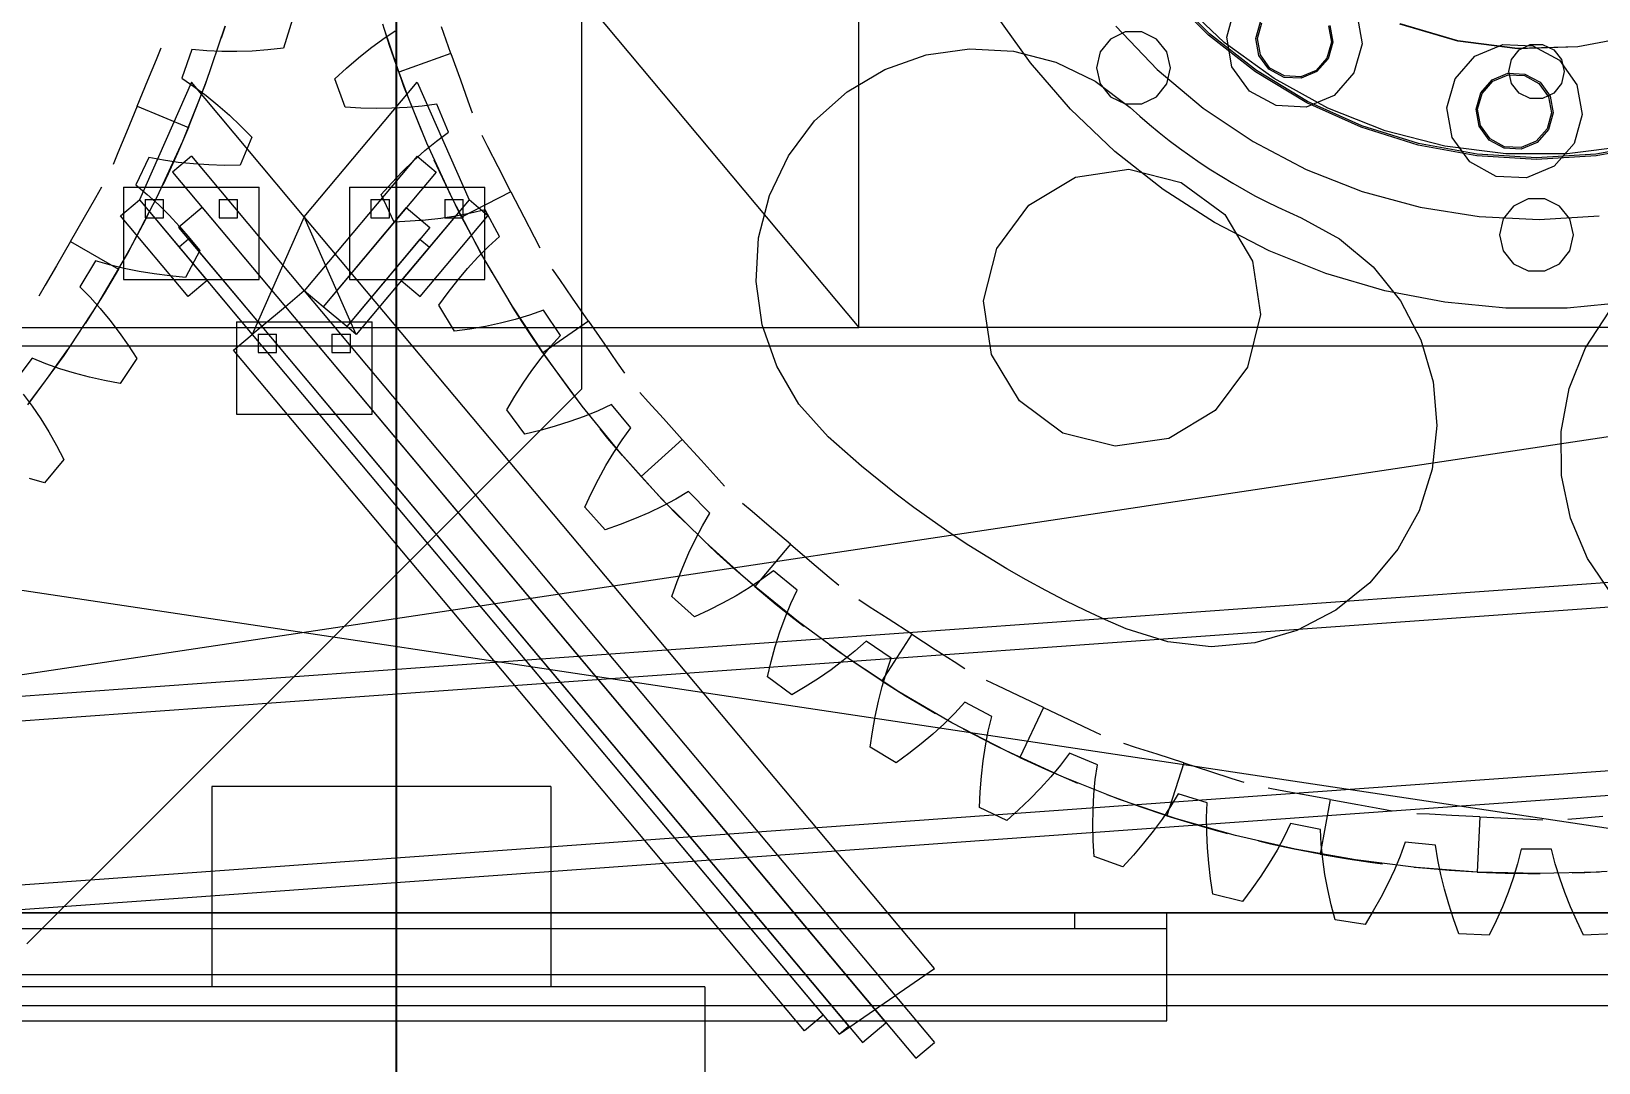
# Model space of a CAD drawing. Header units: millimetres. Extents: x -1970 to 34302, y -65268 to 6837.
# Drawn here: x 25640 to 26148, y 1271 to 1606 of the extents above; entities that cross this region are included whole.
import ezdxf

# ---------------------------------------------------------------- set-up
doc = ezdxf.new("R2010")
doc.units = ezdxf.units.MM
doc.layers.add('COTAS_P', color=1, linetype='Continuous', lineweight=0)
doc.layers.add('lateral_briquetadora', color=7, linetype='Continuous', lineweight=0)
doc.dimstyles.new('R19_100', dxfattribs={"dimtxt": 250, "dimasz": 150, "dimexe": 150, "dimexo": 80, "dimgap": 100, "dimtad": 1, "dimtih": 1, "dimtoh": 1, "dimdsep": 46, "dimcen": 0.09, "dimadec": 0, "dimazin": 0, "dimtfac": 1, "dimtdec": 4, "dimtofl": 0, "dimtmove": 0, "dimatfit": 3, "dimfxl": 1, "dimtolj": 1, "dimtzin": 0, "dimarcsym": 0})

# ---------------------------------------------------------------- blocks, each defined once
blk = doc.blocks.new('*D5')
at = {"layer": 'COTAS_P', "color": 0, "lineweight": -2, "transparency": 16777216}
for p, q in [((25438.19, 3195.06), (25908.19, 3195.06)), ((25758.19, 150), (25758.19, 3045.06)), ((25438.19, 0), (25908.19, 0))]:
    blk.add_line(p, q, dxfattribs=at)
at = {"layer": 'COTAS_P', "color": 0, "transparency": 16777216}
for points in [[(25733.19, 3045.06), (25783.19, 3045.06), (25758.19, 3195.06)], [(25733.19, 150), (25783.19, 150), (25758.19, 0)]]:
    blk.add_solid(points, dxfattribs=at)
at = {"layer": 'Defpoints', "color": 0, "transparency": 16777216}
for p in [(25358.19, 3195.06), (25758.19, 3195.06), (25358.19, 0)]:
    blk.add_point(p, dxfattribs=at)
blk = doc.blocks.new('*D6')
at = {"layer": 'COTAS_P', "color": 0, "lineweight": -2, "transparency": 16777216}
for p, q in [((25128.19, 1262), (25128.19, 2232)), ((27628.19, 1262), (27628.19, 2232)), ((25278.19, 2082), (27478.19, 2082))]:
    blk.add_line(p, q, dxfattribs=at)
at = {"layer": 'COTAS_P', "color": 0, "transparency": 16777216}
for points in [[(25278.19, 2107), (25278.19, 2057), (25128.19, 2082)], [(27478.19, 2107), (27478.19, 2057), (27628.19, 2082)]]:
    blk.add_solid(points, dxfattribs=at)
at = {"layer": 'Defpoints', "color": 0, "transparency": 16777216}
for p in [(27628.19, 2082), (25128.19, 1182), (27628.19, 1182)]:
    blk.add_point(p, dxfattribs=at)

msp = doc.modelspace()

# ---------------------------------------------------------------- linework, layer by layer
at = {"layer": 'lateral_briquetadora'}
for p, q in [((25548.187, 1940), (25908.187, 1510)), ((25908.187, 1510), (25908.187, 1940)), ((25818.187, 1655), (25818.187, 1490)), ((26021.755, 1604.864), (26008.051, 1618.569)), ((26022.087, 1605.238), (26008.425, 1618.9)), ((26026.836, 1602.488), (26012.281, 1616.157)), ((26027.639, 1604.214), (26030.283, 1613.642)), ((25702.49, 1607.708), (25701.256, 1603.841)), ((25724.328, 1609.985), (25721.465, 1600.548)), ((25755.896, 1601.47), (25753.658, 1608.429)), ((25963.901, 1595.805), (25952.365, 1612.006)), ((25991.591, 1607.775), (26005.066, 1593.694)), ((26037.127, 1603.748), (26038.63, 1609.105)), ((26037.627, 1603.724), (26039.069, 1608.866)), ((26060.666, 1607.805), (26061.598, 1602.546)), ((26061.127, 1607.999), (26062.097, 1602.522)), ((26069.878, 1611.696), (26071.586, 1602.055)), ((26102.649, 1602.892), (26083.862, 1608.39)), ((26102.67, 1602.99), (26083.897, 1608.484)), ((25702.448, 1607.575), (25696.02, 1588.77)), ((25749.684, 1600.547), (25753.657, 1603.483)), ((25753.657, 1603.483), (25757.7, 1606.216)), ((25760.569, 1588.187), (25754.112, 1606.982)), ((25775.814, 1598.919), (25772.744, 1607.498)), ((25989.89, 1603.567), (25986.56, 1599.392)), ((25994.702, 1605.884), (25989.89, 1603.567)), ((26000.042, 1605.884), (25994.702, 1605.884)), ((26004.854, 1603.567), (26000.042, 1605.884)), ((26008.183, 1599.392), (26004.854, 1603.567)), ((26037.012, 1592.911), (26021.755, 1604.864)), ((26037.296, 1593.323), (26022.087, 1605.238)), ((26029.346, 1594.574), (26027.639, 1604.214)), ((26038.098, 1598.271), (26037.127, 1603.748)), ((26038.558, 1598.465), (26037.627, 1603.724)), ((26122.065, 1600.4), (26102.649, 1602.892)), ((26122.07, 1600.5), (26102.67, 1602.99)), ((26160.842, 1604.704), (26141.622, 1601.076)), ((26160.868, 1604.607), (26141.632, 1600.977)), ((25680.232, 1596.949), (25681.783, 1600.696)), ((25691.722, 1600.155), (25688.404, 1590.882)), ((25696.523, 1599.71), (25691.722, 1600.155)), ((25701.4, 1599.496), (25696.523, 1599.71)), ((25706.339, 1599.488), (25701.4, 1599.496)), ((25711.333, 1599.667), (25706.339, 1599.488)), ((25716.377, 1600.023), (25711.333, 1599.667)), ((25721.465, 1600.548), (25716.377, 1600.023)), ((25745.78, 1597.428), (25749.684, 1600.547)), ((25758.866, 1592.855), (25755.896, 1601.47)), ((25775.814, 1598.919), (25758.866, 1592.855)), ((25775.814, 1598.919), (25778.883, 1590.34)), ((25916.705, 1593.68), (25930.117, 1598.383)), ((25930.117, 1598.383), (25944.189, 1600.379)), ((25944.189, 1600.379), (25958.38, 1599.591)), ((25958.38, 1599.591), (25972.144, 1596.05)), ((25986.56, 1599.392), (25985.372, 1594.185)), ((26009.372, 1594.185), (26008.183, 1599.392)), ((26042.99, 1590.752), (26026.836, 1602.488)), ((26041.349, 1593.756), (26038.098, 1598.271)), ((26041.679, 1594.131), (26038.558, 1598.465)), ((26061.598, 1602.546), (26060.155, 1597.404)), ((26062.097, 1602.522), (26060.595, 1597.165)), ((26071.586, 1602.055), (26068.941, 1592.628)), ((26101.743, 1590.681), (26108.215, 1598.027)), ((26108.215, 1598.027), (26117.235, 1601.837)), ((26117.235, 1601.837), (26127.014, 1601.357)), ((26120.078, 1596.905), (26122.575, 1600.036)), ((26141.632, 1600.977), (26122.065, 1600.4)), ((26141.622, 1601.076), (26122.07, 1600.5)), ((26122.575, 1600.036), (26126.184, 1601.774)), ((26126.184, 1601.774), (26130.189, 1601.774)), ((26127.014, 1601.357), (26135.616, 1596.681)), ((26130.189, 1601.774), (26133.798, 1600.036)), ((26133.798, 1600.036), (26136.295, 1596.905)), ((25677.435, 1590.199), (25680.232, 1596.949)), ((25696.544, 1590.192), (25697.919, 1594.012)), ((25738.166, 1590.685), (25741.941, 1594.137)), ((25741.941, 1594.137), (25745.78, 1597.428)), ((25758.866, 1592.855), (25762.035, 1584.311)), ((25904.469, 1586.452), (25916.705, 1593.68)), ((25976.926, 1580.773), (25963.901, 1595.805)), ((25972.144, 1596.05), (25984.953, 1589.891)), ((25985.372, 1594.185), (25986.56, 1588.979)), ((26005.066, 1593.694), (26019.984, 1581.152)), ((26008.183, 1588.979), (26009.372, 1594.185)), ((26035.068, 1586.628), (26029.346, 1594.574)), ((26053.599, 1582.884), (26037.012, 1592.911)), ((26053.831, 1583.327), (26037.296, 1593.323)), ((26046.236, 1591.1), (26041.349, 1593.756)), ((26046.371, 1591.581), (26041.679, 1594.131)), ((26056.625, 1593.397), (26051.705, 1591.319)), ((26056.917, 1592.991), (26051.792, 1590.827)), ((26060.155, 1597.404), (26056.625, 1593.397)), ((26060.595, 1597.165), (26056.917, 1592.991)), ((26068.941, 1592.628), (26062.469, 1585.282)), ((26113.767, 1590.318), (26118.892, 1592.483)), ((26118.892, 1592.483), (26124.448, 1592.21)), ((26119.187, 1593), (26120.078, 1596.905)), ((26120.078, 1589.095), (26119.187, 1593)), ((26135.616, 1596.681), (26141.338, 1588.736)), ((26136.295, 1596.905), (26137.187, 1593)), ((26137.187, 1593), (26136.295, 1589.095)), ((25673.948, 1581.781), (25677.435, 1590.199)), ((25691.542, 1589.523), (25674.689, 1551.381)), ((25688.404, 1590.882), (25692.398, 1588.18)), ((25696.02, 1588.77), (25688.648, 1570.314)), ((25728.187, 1545.851), (25691.542, 1589.523)), ((25692.398, 1588.18), (25696.303, 1585.252)), ((25693.968, 1583.352), (25696.544, 1590.192)), ((25728.187, 1545.851), (25764.831, 1589.523)), ((25741.488, 1581.4), (25738.166, 1590.685)), ((25767.971, 1569.743), (25760.569, 1588.187)), ((25764.831, 1589.523), (25781.684, 1551.381)), ((25778.883, 1590.34), (25781.345, 1583.46)), ((25984.953, 1589.891), (25996.314, 1581.352)), ((25986.56, 1588.979), (25989.89, 1584.803)), ((26004.854, 1584.803), (26008.183, 1588.979)), ((26060.488, 1581.132), (26042.99, 1590.752)), ((26051.792, 1590.827), (26046.236, 1591.1)), ((26051.705, 1591.319), (26046.371, 1591.581)), ((26099.098, 1581.254), (26101.743, 1590.681)), ((26110.089, 1586.144), (26113.767, 1590.318)), ((26110.529, 1585.905), (26114.059, 1589.912)), ((26114.059, 1589.912), (26118.979, 1591.991)), ((26118.979, 1591.991), (26124.313, 1591.729)), ((26122.575, 1585.964), (26120.078, 1589.095)), ((26124.313, 1591.729), (26129.005, 1589.178)), ((26124.448, 1592.21), (26129.336, 1589.553)), ((26129.005, 1589.178), (26132.126, 1584.844)), ((26129.336, 1589.553), (26132.586, 1585.039)), ((26136.295, 1589.095), (26133.798, 1585.964)), ((26141.338, 1588.736), (26143.045, 1579.095)), ((25690.578, 1574.892), (25693.968, 1583.352)), ((25696.303, 1585.252), (25700.126, 1582.125)), ((25762.035, 1584.311), (25764.721, 1577.512)), ((25771.215, 1582.468), (25766.441, 1581.787)), ((25774.984, 1573.368), (25771.215, 1582.468)), ((25781.345, 1583.46), (25782.711, 1579.642)), ((25893.877, 1576.974), (25904.469, 1586.452)), ((25989.89, 1584.803), (25994.702, 1582.486)), ((25994.702, 1582.486), (26000.042, 1582.486)), ((26000.042, 1582.486), (26004.854, 1584.803)), ((26043.67, 1581.953), (26035.068, 1586.628)), ((26062.469, 1585.282), (26053.449, 1581.472)), ((26071.272, 1574.93), (26053.599, 1582.884)), ((26071.45, 1575.397), (26053.831, 1583.327)), ((26108.587, 1580.788), (26110.089, 1586.144)), ((26109.086, 1580.763), (26110.529, 1585.905)), ((26126.184, 1584.226), (26122.575, 1585.964)), ((26130.189, 1584.226), (26126.184, 1584.226)), ((26133.798, 1585.964), (26130.189, 1584.226)), ((26132.126, 1584.844), (26133.057, 1579.586)), ((26132.586, 1585.039), (26133.557, 1579.561)), ((25673.948, 1581.781), (25670.462, 1573.363)), ((25673.948, 1581.781), (25690.578, 1574.892)), ((25700.126, 1582.125), (25703.873, 1578.818)), ((25703.873, 1578.818), (25707.546, 1575.343)), ((25746.596, 1581.126), (25741.488, 1581.4)), ((25751.651, 1581.018), (25746.596, 1581.126)), ((25756.648, 1581.084), (25751.651, 1581.018)), ((25761.581, 1581.335), (25756.648, 1581.084)), ((25766.441, 1581.787), (25761.581, 1581.335)), ((25764.721, 1577.512), (25766.267, 1573.759)), ((25991.321, 1567.048), (25976.926, 1580.773)), ((25996.314, 1581.352), (25999.396, 1578.583)), ((25999.396, 1578.583), (26002.536, 1575.879)), ((26019.984, 1581.152), (26036.171, 1570.296)), ((26053.449, 1581.472), (26043.67, 1581.953)), ((26079.053, 1573.782), (26060.488, 1581.132)), ((26100.806, 1571.613), (26099.098, 1581.254)), ((26109.557, 1575.31), (26108.587, 1580.788)), ((26110.018, 1575.505), (26109.086, 1580.763)), ((26133.057, 1579.586), (26131.615, 1574.444)), ((26133.557, 1579.561), (26132.054, 1574.205)), ((26143.045, 1579.095), (26140.401, 1569.668)), ((25670.462, 1573.363), (25667.665, 1566.612)), ((25690.578, 1574.892), (25686.993, 1566.514)), ((25707.546, 1575.343), (25711.147, 1571.71)), ((25771.127, 1570.474), (25774.984, 1573.368)), ((25787.784, 1568.608), (25785.931, 1572.215)), ((25885.338, 1565.613), (25893.877, 1576.974)), ((26002.536, 1575.879), (26005.733, 1573.243)), ((26005.733, 1573.243), (26008.986, 1570.675)), ((26089.776, 1569.164), (26071.272, 1574.93)), ((26089.896, 1569.649), (26071.45, 1575.397)), ((26098.393, 1568.816), (26079.053, 1573.782)), ((26112.808, 1570.796), (26109.557, 1575.31)), ((26113.139, 1571.171), (26110.018, 1575.505)), ((26131.615, 1574.444), (26128.084, 1570.437)), ((26132.054, 1574.205), (26128.376, 1570.031)), ((25688.648, 1570.314), (25680.35, 1552.255)), ((25711.147, 1571.71), (25707.373, 1562.599)), ((25763.705, 1564.047), (25767.371, 1567.358)), ((25767.371, 1567.358), (25771.127, 1570.474)), ((25776.297, 1551.698), (25767.971, 1569.743)), ((25791.122, 1562.109), (25787.784, 1568.608)), ((26006.955, 1554.754), (25991.321, 1567.048)), ((26008.986, 1570.675), (26012.292, 1568.177)), ((26012.292, 1568.177), (26015.65, 1565.75)), ((26036.171, 1570.296), (26053.437, 1561.255)), ((26108.84, 1565.67), (26089.776, 1569.164)), ((26108.901, 1566.167), (26089.896, 1569.649)), ((26118.203, 1566.314), (26098.393, 1568.816)), ((26106.528, 1563.668), (26100.806, 1571.613)), ((26117.696, 1568.139), (26112.808, 1570.796)), ((26117.831, 1568.621), (26113.139, 1571.171)), ((26123.252, 1567.866), (26117.696, 1568.139)), ((26123.165, 1568.359), (26117.831, 1568.621)), ((26128.084, 1570.437), (26123.165, 1568.359)), ((26128.376, 1570.031), (26123.252, 1567.866)), ((26140.401, 1569.668), (26133.928, 1562.322)), ((26157.98, 1568.816), (26138.17, 1566.314)), ((26166.477, 1569.649), (26147.472, 1566.167)), ((26166.597, 1569.164), (26147.533, 1565.67)), ((25667.665, 1566.612), (25666.114, 1562.866)), ((25677.734, 1565.124), (25673.523, 1556.22)), ((25682.469, 1564.21), (25677.734, 1565.124)), ((25687.301, 1563.519), (25682.469, 1564.21)), ((25686.993, 1566.514), (25683.978, 1559.855)), ((25691.542, 1565.523), (25685.413, 1560.38)), ((25692.216, 1563.027), (25687.301, 1563.519)), ((25691.542, 1565.523), (25728.187, 1521.851)), ((25697.204, 1562.716), (25692.216, 1563.027)), ((25702.258, 1562.576), (25697.204, 1562.716)), ((25707.373, 1562.599), (25702.258, 1562.576)), ((25764.831, 1565.523), (25728.187, 1521.851)), ((25760.125, 1560.56), (25763.705, 1564.047)), ((25764.831, 1565.523), (25770.96, 1560.38)), ((25772.078, 1560.541), (25770.395, 1564.235)), ((25795.285, 1554.004), (25791.122, 1562.109)), ((25879.18, 1552.804), (25885.338, 1565.613)), ((26015.65, 1565.75), (26019.059, 1563.395)), ((26019.059, 1563.395), (26022.518, 1561.113)), ((26115.13, 1558.992), (26106.528, 1563.668)), ((26128.187, 1564.5), (26108.84, 1565.67)), ((26128.187, 1565), (26108.901, 1566.167)), ((26138.17, 1566.314), (26118.203, 1566.314)), ((26133.928, 1562.322), (26124.909, 1558.512)), ((26147.472, 1566.167), (26128.187, 1565)), ((26147.533, 1565.67), (26128.187, 1564.5)), ((25683.978, 1559.855), (25682.25, 1556.182)), ((25685.413, 1560.38), (25722.058, 1516.709)), ((25770.96, 1560.38), (25734.315, 1516.709)), ((25753.209, 1553.103), (25756.627, 1556.909)), ((25756.627, 1556.909), (25760.125, 1560.56)), ((25775.205, 1553.934), (25772.078, 1560.541)), ((25963.442, 1549.701), (25978.502, 1558.728)), ((25978.502, 1558.728), (25995.87, 1561.304)), ((25995.87, 1561.304), (26012.902, 1557.038)), ((26012.902, 1557.038), (26027.005, 1546.579)), ((26022.518, 1561.113), (26026.024, 1558.904)), ((26026.024, 1558.904), (26029.576, 1556.771)), ((26053.437, 1561.255), (26071.579, 1554.133)), ((26124.909, 1558.512), (26115.13, 1558.992)), ((25656.852, 1545.766), (25660.506, 1552.094)), ((25660.506, 1552.094), (25662.533, 1555.606)), ((25669.542, 1555.523), (25713.542, 1555.523)), ((25669.542, 1555.523), (25669.542, 1525.523)), ((25680.35, 1552.255), (25671.149, 1534.64)), ((25673.523, 1556.22), (25677.233, 1553.14)), ((25677.233, 1553.14), (25680.832, 1549.843)), ((25713.542, 1525.523), (25713.542, 1555.523)), ((25742.831, 1555.523), (25786.831, 1555.523)), ((25742.831, 1555.523), (25742.831, 1525.523)), ((25757.426, 1544.189), (25753.209, 1553.103)), ((25779.274, 1545.779), (25775.205, 1553.934)), ((25795.285, 1554.004), (25779.274, 1545.779)), ((25786.831, 1525.523), (25786.831, 1555.523)), ((25795.285, 1554.004), (25799.448, 1545.899)), ((25875.639, 1539.04), (25879.18, 1552.804)), ((26023.687, 1544.001), (26006.955, 1554.754)), ((26029.576, 1556.771), (26033.173, 1554.714)), ((26033.173, 1554.714), (26036.813, 1552.733)), ((26036.813, 1552.733), (26040.494, 1550.831)), ((26071.579, 1554.133), (26090.385, 1549.014)), ((25668.561, 1546.239), (25674.689, 1551.381)), ((25674.689, 1551.381), (25711.334, 1507.71)), ((25674.689, 1551.381), (25696.676, 1525.178)), ((25675.796, 1543.265), (25677.659, 1546.873)), ((25676.542, 1551.523), (25682.542, 1551.523)), ((25676.542, 1551.523), (25676.542, 1545.523)), ((25680.832, 1549.843), (25684.331, 1546.357)), ((25682.542, 1545.523), (25682.542, 1551.523)), ((25695.055, 1548.89), (25687.395, 1542.462)), ((25695.055, 1548.89), (25722.058, 1516.709)), ((25700.542, 1551.523), (25706.542, 1551.523)), ((25700.542, 1551.523), (25700.542, 1545.523)), ((25706.542, 1545.523), (25706.542, 1551.523)), ((25761.318, 1548.89), (25734.315, 1516.709)), ((25781.684, 1551.381), (25745.04, 1507.71)), ((25749.831, 1551.523), (25755.831, 1551.523)), ((25749.831, 1551.523), (25749.831, 1545.523)), ((25755.831, 1545.523), (25755.831, 1551.523)), ((25781.684, 1551.381), (25759.697, 1525.178)), ((25761.318, 1548.89), (25768.978, 1542.462)), ((25773.831, 1551.523), (25779.831, 1551.523)), ((25773.831, 1551.523), (25773.831, 1545.523)), ((25785.526, 1534.097), (25776.297, 1551.698)), ((25782.22, 1547.02), (25777.428, 1546.093)), ((25779.831, 1545.523), (25779.831, 1551.523)), ((25787.813, 1546.239), (25781.684, 1551.381)), ((25786.904, 1548.165), (25782.22, 1547.02)), ((25791.547, 1539.479), (25786.904, 1548.165)), ((25952.982, 1535.599), (25963.442, 1549.701)), ((26040.494, 1550.831), (26044.215, 1549.007)), ((26044.215, 1549.007), (26047.973, 1547.262)), ((26047.973, 1547.262), (26051.768, 1545.598)), ((26090.385, 1549.014), (26109.634, 1545.959)), ((26120.705, 1549.382), (26117.375, 1545.207)), ((26125.516, 1551.699), (26120.705, 1549.382)), ((26130.857, 1551.699), (26125.516, 1551.699)), ((26135.668, 1549.382), (26130.857, 1551.699)), ((26138.998, 1545.207), (26135.668, 1549.382)), ((25652.297, 1537.875), (25656.852, 1545.766)), ((25690.547, 1520.036), (25668.561, 1546.239)), ((25672.35, 1536.819), (25675.796, 1543.265)), ((25676.542, 1545.523), (25682.542, 1545.523)), ((25684.331, 1546.357), (25687.736, 1542.698)), ((25687.395, 1542.462), (25714.398, 1510.281)), ((25687.736, 1542.698), (25691.051, 1538.88)), ((25700.542, 1545.523), (25706.542, 1545.523)), ((25728.187, 1545.851), (25711.334, 1507.71)), ((25932.802, 1302), (25728.187, 1545.851)), ((25745.04, 1507.71), (25728.187, 1545.851)), ((25768.978, 1542.462), (25741.975, 1510.281)), ((25749.831, 1545.523), (25755.831, 1545.523)), ((25762.535, 1544.417), (25757.426, 1544.189)), ((25767.577, 1544.804), (25762.535, 1544.417)), ((25765.826, 1520.036), (25787.813, 1546.239)), ((25772.544, 1545.36), (25767.577, 1544.804)), ((25777.428, 1546.093), (25772.544, 1545.36)), ((25773.831, 1545.523), (25779.831, 1545.523)), ((25779.274, 1545.779), (25783.532, 1537.722)), ((25799.448, 1545.899), (25802.787, 1539.399)), ((26041.365, 1534.887), (26023.687, 1544.001)), ((26027.005, 1546.579), (26036.031, 1531.519)), ((26051.768, 1545.598), (26064.235, 1538.773)), ((26109.634, 1545.959), (26129.101, 1545.002)), ((26117.375, 1545.207), (26116.187, 1540)), ((26129.101, 1545.002), (26148.556, 1546.156)), ((26140.187, 1540), (26138.998, 1545.207)), ((25652.297, 1537.875), (25647.741, 1529.984)), ((25652.297, 1537.875), (25667.885, 1528.875)), ((25667.885, 1528.875), (25672.35, 1536.819)), ((25690.609, 1538.632), (25687.545, 1536.06)), ((25690.609, 1538.632), (25714.398, 1510.281)), ((25691.051, 1538.88), (25694.277, 1534.911)), ((25765.764, 1538.632), (25741.975, 1510.281)), ((25765.764, 1538.632), (25768.829, 1536.06)), ((25783.532, 1537.722), (25787.081, 1531.332)), ((25787.993, 1536.22), (25791.547, 1539.479)), ((25802.787, 1539.399), (25804.64, 1535.792)), ((25874.851, 1524.849), (25875.639, 1539.04)), ((26064.235, 1538.773), (26075.13, 1529.648)), ((26116.187, 1540), (26117.375, 1534.793)), ((26138.998, 1534.793), (26140.187, 1540)), ((25660.381, 1531.632), (25655.317, 1523.184)), ((25665.003, 1530.258), (25660.381, 1531.632)), ((25671.149, 1534.64), (25661.067, 1517.514)), ((25687.545, 1536.06), (25711.334, 1507.71)), ((25694.277, 1534.911), (25689.629, 1526.214)), ((25768.829, 1536.06), (25745.04, 1507.71)), ((25781.237, 1529.097), (25784.56, 1532.751)), ((25784.56, 1532.751), (25787.993, 1536.22)), ((25795.635, 1516.987), (25785.526, 1534.097)), ((25948.716, 1518.567), (25952.982, 1535.599)), ((26036.031, 1531.519), (26038.608, 1514.151)), ((26059.829, 1527.495), (26041.365, 1534.887)), ((26117.375, 1534.793), (26120.705, 1530.618)), ((26135.668, 1530.618), (26138.998, 1534.793)), ((25647.741, 1529.984), (25644.087, 1523.656)), ((25667.885, 1528.875), (25663.237, 1521.036)), ((25669.744, 1529.098), (25665.003, 1530.258)), ((25674.586, 1528.126), (25669.744, 1529.098)), ((25679.52, 1527.327), (25674.586, 1528.126)), ((25684.536, 1526.693), (25679.52, 1527.327)), ((25689.629, 1526.214), (25684.536, 1526.693)), ((25778.015, 1525.275), (25781.237, 1529.097)), ((25787.081, 1531.332), (25789.104, 1527.812)), ((25811.109, 1525.515), (25808.801, 1528.849)), ((26078.913, 1521.891), (26059.829, 1527.495)), ((26075.13, 1529.648), (26084.037, 1518.572)), ((26120.705, 1530.618), (26125.516, 1528.301)), ((26125.516, 1528.301), (26130.857, 1528.301)), ((26130.857, 1528.301), (26135.668, 1530.618)), ((25644.087, 1523.656), (25642.06, 1520.144)), ((25655.317, 1523.184), (25658.707, 1519.755)), ((25669.542, 1525.523), (25713.542, 1525.523)), ((25696.676, 1525.178), (25690.547, 1520.036)), ((25728.187, 1521.851), (25722.058, 1516.709)), ((25728.187, 1521.851), (25932.802, 1278)), ((25734.315, 1516.709), (25728.187, 1521.851)), ((25742.831, 1525.523), (25786.831, 1525.523)), ((25759.697, 1525.178), (25765.826, 1520.036)), ((25771.864, 1517.177), (25774.892, 1521.299)), ((25774.892, 1521.299), (25778.015, 1525.275)), ((25815.267, 1519.506), (25811.109, 1525.515)), ((25876.846, 1510.778), (25874.851, 1524.849)), ((26098.443, 1518.127), (26078.913, 1521.891)), ((25661.067, 1517.514), (25650.131, 1500.92)), ((25658.707, 1519.755), (25661.966, 1516.121)), ((25663.237, 1521.036), (25659.378, 1514.828)), ((25722.058, 1516.709), (25714.398, 1510.281)), ((25722.058, 1516.709), (25926.674, 1272.858)), ((25722.058, 1516.709), (25917.032, 1284.348)), ((25741.975, 1510.281), (25734.315, 1516.709)), ((25776.934, 1508.719), (25771.864, 1517.177)), ((25796.591, 1515.466), (25794.44, 1518.909)), ((25806.597, 1500.411), (25795.635, 1516.987)), ((25820.453, 1512.014), (25815.267, 1519.506)), ((25951.293, 1501.199), (25948.716, 1518.567)), ((26084.037, 1518.572), (26090.611, 1505.971)), ((26118.242, 1516.237), (26098.443, 1518.127)), ((26138.131, 1516.237), (26118.242, 1516.237)), ((26157.93, 1518.127), (26138.131, 1516.237)), ((25659.378, 1514.828), (25657.185, 1511.412)), ((25661.966, 1516.121), (25665.106, 1512.309)), ((25665.106, 1512.309), (25668.136, 1508.334)), ((25706.187, 1511.851), (25750.187, 1511.851)), ((25706.187, 1511.851), (25706.187, 1481.851)), ((25750.187, 1481.851), (25750.187, 1511.851)), ((25791.864, 1511.366), (25786.976, 1510.326)), ((25796.653, 1512.574), (25791.864, 1511.366)), ((25800.553, 1509.324), (25796.591, 1515.466)), ((25801.331, 1513.966), (25796.653, 1512.574)), ((25805.881, 1515.565), (25801.331, 1513.966)), ((25820.453, 1512.014), (25805.652, 1501.77)), ((25811.353, 1507.376), (25805.881, 1515.565)), ((25820.453, 1512.014), (25825.638, 1504.522)), ((26038.608, 1514.151), (26034.342, 1497.119)), ((26144.113, 1503.343), (26151.891, 1515.238)), ((25548.187, 1510), (25908.187, 1510)), ((25668.136, 1508.334), (25671.06, 1504.209)), ((25705.205, 1502.568), (25711.334, 1507.71)), ((25714.398, 1510.281), (25711.334, 1507.71)), ((25711.334, 1507.71), (25901.808, 1280.712)), ((25711.334, 1507.71), (25896.665, 1286.84)), ((25713.187, 1507.851), (25719.187, 1507.851)), ((25713.187, 1507.851), (25713.187, 1501.851)), ((25714.398, 1510.281), (25909.371, 1277.92)), ((25714.398, 1510.281), (25904.872, 1283.283)), ((25719.187, 1501.851), (25719.187, 1507.851)), ((25737.187, 1507.851), (25743.187, 1507.851)), ((25737.187, 1507.851), (25737.187, 1501.851)), ((25745.04, 1507.71), (25741.975, 1510.281)), ((25743.187, 1501.851), (25743.187, 1507.851)), ((25781.996, 1509.446), (25776.934, 1508.719)), ((25786.976, 1510.326), (25781.996, 1509.446)), ((25805.652, 1501.77), (25800.553, 1509.324)), ((25808.135, 1503.784), (25811.353, 1507.376)), ((25881.549, 1497.366), (25876.846, 1510.778)), ((26348.187, 1510), (25908.187, 1510)), ((26090.611, 1505.971), (26094.6, 1492.33)), ((25108.187, 1504), (26348.187, 1504)), ((25108.187, 1504), (26334.853, 1320)), ((26348.187, 1504), (25121.52, 1320)), ((25650.131, 1500.92), (25638.368, 1484.901)), ((25649.101, 1499.448), (25651.419, 1502.781)), ((25671.06, 1504.209), (25673.883, 1499.943)), ((25890.537, 1281.698), (25705.205, 1502.568)), ((25713.187, 1501.851), (25719.187, 1501.851)), ((25737.187, 1501.851), (25743.187, 1501.851)), ((25805.058, 1499.995), (25808.135, 1503.784)), ((25805.652, 1501.77), (25810.925, 1494.338)), ((25825.638, 1504.522), (25829.796, 1498.514)), ((25960.319, 1486.139), (25951.293, 1501.199)), ((26138.805, 1490.158), (26144.113, 1503.343)), ((25349.739, 1369.773), (27106.851, 1495.911)), ((25639.828, 1500.002), (25633.961, 1492.091)), ((25644.293, 1498.182), (25639.828, 1500.002)), ((25648.897, 1496.562), (25644.293, 1498.182)), ((25644.843, 1493.507), (25649.101, 1499.448)), ((25653.621, 1495.12), (25648.897, 1496.562)), ((25673.883, 1499.943), (25668.404, 1491.744)), ((25799.278, 1491.914), (25802.109, 1496.033)), ((25802.109, 1496.033), (25805.058, 1499.995)), ((25818.385, 1484.411), (25806.597, 1500.411)), ((25829.796, 1498.514), (25832.104, 1495.18)), ((25888.778, 1485.129), (25881.549, 1497.366)), ((26034.342, 1497.119), (26023.882, 1483.016)), ((25639.379, 1486.213), (25644.843, 1493.507)), ((25658.453, 1493.842), (25653.621, 1495.12)), ((25663.383, 1492.719), (25658.453, 1493.842)), ((25668.404, 1491.744), (25663.383, 1492.719)), ((25796.56, 1487.651), (25799.278, 1491.914)), ((25810.925, 1494.338), (25815.278, 1488.466)), ((26094.6, 1492.33), (26095.852, 1478.173)), ((25350.312, 1361.793), (27107.423, 1487.931)), ((25636.998, 1488.346), (25639.885, 1484.411)), ((25818.187, 1490), (25638.187, 1310)), ((25793.95, 1483.252), (25796.56, 1487.651)), ((25815.278, 1488.466), (25817.743, 1485.24)), ((25839.86, 1485.834), (25837.136, 1488.839)), ((25844.767, 1480.42), (25839.86, 1485.834)), ((25974.422, 1475.679), (25960.319, 1486.139)), ((26136.172, 1476.192), (26138.805, 1490.158)), ((25639.885, 1484.411), (25642.636, 1480.309)), ((25706.187, 1481.851), (25750.187, 1481.851)), ((25799.824, 1475.331), (25793.95, 1483.252)), ((25819.071, 1481.101), (25814.423, 1479.429)), ((25830.969, 1469.028), (25818.385, 1484.411)), ((25823.59, 1482.945), (25819.071, 1481.101)), ((25827.961, 1484.982), (25823.59, 1482.945)), ((25834.209, 1477.368), (25827.961, 1484.982)), ((25898.255, 1474.537), (25888.778, 1485.129)), ((26023.882, 1483.016), (26008.822, 1473.989)), ((25642.636, 1480.309), (25645.262, 1476.056)), ((25645.262, 1476.056), (25647.768, 1471.665)), ((25804.791, 1476.552), (25799.824, 1475.331)), ((25809.66, 1477.915), (25804.791, 1476.552)), ((25814.423, 1479.429), (25809.66, 1477.915)), ((25826.777, 1473.977), (25824.196, 1477.11)), ((25831.359, 1473.479), (25834.209, 1477.368)), ((25850.886, 1473.669), (25844.767, 1480.42)), ((25991.454, 1471.413), (25974.422, 1475.679)), ((26095.852, 1478.173), (26094.318, 1464.043)), ((26136.314, 1461.98), (26136.172, 1476.192)), ((25647.768, 1471.665), (25650.159, 1467.143)), ((25831.507, 1468.404), (25826.777, 1473.977)), ((25828.669, 1469.406), (25831.359, 1473.479)), ((25850.886, 1473.669), (25837.548, 1461.581)), ((25850.886, 1473.669), (25857.005, 1466.918)), ((25903.629, 1469.708), (25898.255, 1474.537)), ((26008.822, 1473.989), (25991.454, 1471.413)), ((25650.159, 1467.143), (25643.903, 1459.52)), ((25826.122, 1465.174), (25828.669, 1469.406)), ((25844.315, 1454.303), (25830.969, 1469.028)), ((25837.548, 1461.581), (25831.507, 1468.404)), ((25857.005, 1466.918), (25861.912, 1461.504)), ((25909.104, 1464.994), (25903.629, 1469.708)), ((25643.903, 1459.52), (25639.001, 1460.983)), ((25821.421, 1456.289), (25823.708, 1460.798)), ((25823.708, 1460.798), (25826.122, 1465.174)), ((25837.548, 1461.581), (25843.746, 1454.9)), ((25861.912, 1461.504), (25864.635, 1458.499)), ((25914.678, 1460.398), (25909.104, 1464.994)), ((25920.349, 1455.921), (25914.678, 1460.398)), ((26094.318, 1464.043), (26090.057, 1450.485)), ((26139.226, 1448.069), (26136.314, 1461.98)), ((25819.255, 1451.655), (25821.421, 1456.289)), ((25852.933, 1456.71), (25848.782, 1454.255)), ((25859.897, 1449.746), (25852.933, 1456.71)), ((25926.113, 1451.566), (25920.349, 1455.921)), ((25825.877, 1444.348), (25819.255, 1451.655)), ((25844.466, 1451.977), (25840.004, 1449.857)), ((25843.746, 1454.9), (25848.829, 1449.647)), ((25858.39, 1440.272), (25844.315, 1454.303)), ((25848.782, 1454.255), (25844.466, 1451.977)), ((25873.544, 1450.246), (25870.452, 1452.87)), ((25879.115, 1445.519), (25873.544, 1450.246)), ((25931.969, 1447.334), (25926.113, 1451.566)), ((26090.057, 1450.485), (26083.232, 1438.018)), ((25830.701, 1446.05), (25825.877, 1444.348)), ((25835.413, 1447.884), (25830.701, 1446.05)), ((25840.004, 1449.857), (25835.413, 1447.884)), ((25848.829, 1449.647), (25851.694, 1446.77)), ((25855.164, 1441.279), (25857.441, 1445.596)), ((25857.441, 1445.596), (25859.897, 1449.746)), ((25886.063, 1439.624), (25879.115, 1445.519)), ((25937.913, 1443.227), (25931.969, 1447.334)), ((26144.796, 1434.994), (26139.226, 1448.069)), ((25853.044, 1436.818), (25855.164, 1441.279)), ((25873.157, 1426.973), (25858.39, 1440.272)), ((25943.943, 1439.248), (25937.913, 1443.227)), ((25354.107, 1308.929), (27111.218, 1435.067)), ((25851.071, 1432.226), (25853.044, 1436.818)), ((25862.121, 1436.783), (25859.152, 1439.552)), ((25867.538, 1431.875), (25862.121, 1436.783)), ((25886.063, 1439.624), (25874.418, 1425.899)), ((25886.063, 1439.624), (25893.011, 1433.729)), ((25950.057, 1435.397), (25943.943, 1439.248)), ((25956.251, 1431.678), (25950.057, 1435.397)), ((26083.232, 1438.018), (26074.106, 1427.122)), ((26152.809, 1423.256), (26144.796, 1434.994)), ((25849.236, 1427.514), (25851.071, 1432.226)), ((25874.418, 1425.899), (25867.538, 1431.875)), ((25880.555, 1431.023), (25876.665, 1428.172)), ((25888.168, 1424.774), (25880.555, 1431.023)), ((25893.011, 1433.729), (25898.583, 1429.002)), ((25962.522, 1428.09), (25956.251, 1431.678)), ((25354.68, 1300.95), (27111.791, 1427.088)), ((25847.535, 1422.691), (25849.236, 1427.514)), ((25872.593, 1425.482), (25868.361, 1422.935)), ((25876.665, 1428.172), (25872.593, 1425.482)), ((25888.579, 1414.438), (25873.157, 1426.973)), ((25874.418, 1425.899), (25881.435, 1420.084)), ((25886.132, 1420.404), (25888.168, 1424.774)), ((25898.583, 1429.002), (25901.675, 1426.379)), ((25968.868, 1424.637), (25962.522, 1428.09)), ((25975.287, 1421.32), (25968.868, 1424.637)), ((26074.106, 1427.122), (26063.031, 1418.216)), ((25854.842, 1416.068), (25847.535, 1422.691)), ((25863.984, 1420.522), (25859.475, 1418.234)), ((25868.361, 1422.935), (25863.984, 1420.522)), ((25881.435, 1420.084), (25887.16, 1415.539)), ((25884.288, 1415.884), (25886.132, 1420.404)), ((25911.585, 1419.359), (25908.177, 1421.557)), ((25981.774, 1418.14), (25975.287, 1421.32)), ((25859.475, 1418.234), (25854.842, 1416.068)), ((25882.616, 1411.237), (25884.288, 1415.884)), ((25887.16, 1415.539), (25890.375, 1413.061)), ((25904.617, 1402.701), (25888.579, 1414.438)), ((25917.726, 1415.4), (25911.585, 1419.359)), ((25925.384, 1410.462), (25917.726, 1415.4)), ((25988.327, 1415.098), (25981.774, 1418.14)), ((25994.944, 1412.196), (25988.327, 1415.098)), ((26063.031, 1418.216), (26050.43, 1411.642)), ((25881.102, 1406.474), (25882.616, 1411.237)), ((25925.384, 1410.462), (25915.63, 1395.334)), ((25925.384, 1410.462), (25933.041, 1405.525)), ((26008.502, 1407.935), (25994.944, 1412.196)), ((26050.43, 1411.642), (26036.789, 1407.652)), ((25879.738, 1401.605), (25881.102, 1406.474)), ((25902.017, 1404.52), (25898.713, 1406.878)), ((25908.028, 1400.361), (25902.017, 1404.52)), ((25906.971, 1404.948), (25903.182, 1401.872)), ((25910.562, 1408.166), (25906.971, 1404.948)), ((25918.751, 1402.694), (25910.562, 1408.166)), ((25933.041, 1405.525), (25939.183, 1401.565)), ((26022.632, 1406.4), (26008.502, 1407.935)), ((26036.789, 1407.652), (26022.632, 1406.4)), ((25878.518, 1396.638), (25879.738, 1401.605)), ((25903.182, 1401.872), (25899.219, 1398.923)), ((25921.228, 1391.791), (25904.617, 1402.701)), ((25915.63, 1395.334), (25908.028, 1400.361)), ((25917.153, 1398.145), (25918.751, 1402.694)), ((25939.183, 1401.565), (25942.591, 1399.368)), ((25886.439, 1390.763), (25878.518, 1396.638)), ((25895.101, 1396.092), (25890.837, 1393.373)), ((25899.219, 1398.923), (25895.101, 1396.092)), ((25915.63, 1395.334), (25923.345, 1390.485)), ((25915.761, 1393.467), (25917.153, 1398.145)), ((25953.332, 1393.702), (25949.666, 1395.436)), ((25890.837, 1393.373), (25886.439, 1390.763)), ((25914.552, 1388.678), (25915.761, 1393.467)), ((25938.37, 1381.737), (25921.228, 1391.791)), ((25923.345, 1390.485), (25929.615, 1386.726)), ((25959.937, 1390.578), (25953.332, 1393.702)), ((25968.174, 1386.682), (25959.937, 1390.578)), ((25913.513, 1383.789), (25914.552, 1388.678)), ((25929.615, 1386.726), (25933.126, 1384.689)), ((25939.407, 1384.806), (25935.937, 1381.373)), ((25942.665, 1388.361), (25939.407, 1384.806)), ((25951.351, 1383.718), (25942.665, 1388.361)), ((25968.174, 1386.682), (25960.478, 1370.41)), ((25968.174, 1386.682), (25976.411, 1382.786)), ((25911.905, 1373.747), (25912.633, 1378.81)), ((25912.633, 1378.81), (25913.513, 1383.789)), ((25935.937, 1381.373), (25932.283, 1378.05)), ((25956, 1372.563), (25938.37, 1381.737)), ((25945.783, 1377.741), (25942.199, 1379.647)), ((25949.28, 1374.242), (25950.206, 1379.034)), ((25950.206, 1379.034), (25951.351, 1383.718)), ((25976.411, 1382.786), (25983.016, 1379.662)), ((25983.016, 1379.662), (25986.682, 1377.928)), ((25920.364, 1368.677), (25911.905, 1373.747)), ((25928.462, 1374.829), (25924.485, 1371.706)), ((25932.283, 1378.05), (25928.462, 1374.829)), ((25952.286, 1374.402), (25945.783, 1377.741)), ((25948.546, 1369.357), (25949.28, 1374.242)), ((25960.478, 1370.41), (25952.286, 1374.402)), ((25998.071, 1373.713), (25994.21, 1374.953)), ((26005.028, 1371.478), (25998.071, 1373.713)), ((25924.485, 1371.706), (25920.364, 1368.677)), ((25947.991, 1364.39), (25948.546, 1369.357)), ((25974.071, 1364.294), (25956, 1372.563)), ((25960.478, 1370.41), (25968.761, 1366.61)), ((25976.555, 1371.797), (25973.66, 1367.941)), ((25985.654, 1368.028), (25976.555, 1371.797)), ((26013.702, 1368.691), (26005.028, 1371.478)), ((26013.702, 1368.691), (26008.196, 1351.553)), ((26013.702, 1368.691), (26022.377, 1365.903)), ((25947.603, 1359.349), (25947.991, 1364.39)), ((25970.544, 1364.184), (25967.234, 1360.519)), ((25968.761, 1366.61), (25975.467, 1363.701)), ((25973.66, 1367.941), (25970.544, 1364.184)), ((25992.539, 1356.951), (25974.071, 1364.294)), ((25975.467, 1363.701), (25979.214, 1362.14)), ((25984.974, 1363.255), (25985.654, 1368.028)), ((26022.377, 1365.903), (26029.334, 1363.668)), ((26029.334, 1363.668), (26033.194, 1362.428)), ((25698.187, 1361), (25698.187, 1296)), ((25808.187, 1361), (25698.187, 1361)), ((25808.187, 1361), (25808.187, 1296)), ((25947.375, 1354.239), (25947.603, 1359.349)), ((25967.234, 1360.519), (25963.746, 1356.939)), ((25984.521, 1358.395), (25984.974, 1363.255)), ((26011.905, 1358.636), (26009.402, 1354.514)), ((26021.33, 1355.777), (26011.905, 1358.636)), ((26045.036, 1359.735), (26041.047, 1360.461)), ((26052.225, 1358.427), (26045.036, 1359.735)), ((26061.19, 1356.796), (26052.225, 1358.427)), ((25956.29, 1350.023), (25947.375, 1354.239)), ((25960.095, 1353.441), (25956.29, 1350.023)), ((25963.746, 1356.939), (25960.095, 1353.441)), ((25984.205, 1348.465), (25984.27, 1353.462)), ((25984.27, 1353.462), (25984.521, 1358.395)), ((25992.67, 1356.903), (25988.868, 1358.325)), ((26011.354, 1350.553), (25992.539, 1356.951)), ((25999.553, 1354.442), (25992.67, 1356.903)), ((26008.196, 1351.553), (25999.553, 1354.442)), ((26009.402, 1354.514), (26006.669, 1350.47)), ((26021.121, 1350.959), (26021.33, 1355.777)), ((26061.19, 1356.796), (26057.967, 1339.086)), ((26061.19, 1356.796), (26070.154, 1355.165)), ((26070.154, 1355.165), (26077.343, 1353.856)), ((26077.343, 1353.856), (26081.332, 1353.131)), ((25984.313, 1343.409), (25984.205, 1348.465)), ((26006.669, 1350.47), (26003.734, 1346.498)), ((26008.196, 1351.553), (26016.904, 1348.867)), ((26030.47, 1345.117), (26011.354, 1350.553)), ((26016.904, 1348.867), (26023.932, 1346.858)), ((26021.147, 1346.078), (26021.121, 1350.959)), ((26048.375, 1349.002), (26046.288, 1344.655)), ((26058.035, 1347.081), (26048.375, 1349.002)), ((26093.424, 1352.006), (26089.374, 1352.205)), ((26100.722, 1351.648), (26093.424, 1352.006)), ((26109.823, 1351.201), (26100.722, 1351.648)), ((26109.823, 1351.201), (26108.94, 1333.222)), ((26109.823, 1351.201), (26118.924, 1350.754)), ((26118.924, 1350.754), (26126.222, 1350.395)), ((26126.222, 1350.395), (26130.272, 1350.196)), ((26142.407, 1350.66), (26138.366, 1350.329)), ((26149.69, 1351.257), (26142.407, 1350.66)), ((25984.587, 1338.302), (25984.313, 1343.409)), ((26003.734, 1346.498), (26000.614, 1342.593)), ((26021.381, 1341.145), (26021.147, 1346.078)), ((26023.932, 1346.858), (26027.852, 1345.8)), ((26049.836, 1340.655), (26030.47, 1345.117)), ((26041.876, 1342.364), (26037.92, 1343.277)), ((26046.288, 1344.655), (26043.965, 1340.363)), ((26058.299, 1342.266), (26058.035, 1347.081)), ((25993.872, 1334.98), (25984.587, 1338.302)), ((25997.324, 1338.754), (25993.872, 1334.98)), ((26000.614, 1342.593), (25997.324, 1338.754)), ((26021.805, 1336.165), (26021.381, 1341.145)), ((26043.965, 1340.363), (26041.433, 1336.122)), ((26049.021, 1340.822), (26041.876, 1342.364)), ((26057.967, 1339.086), (26049.021, 1340.822)), ((26069.403, 1337.18), (26049.836, 1340.655)), ((26057.967, 1339.086), (26066.951, 1337.559)), ((26058.803, 1337.411), (26058.299, 1342.266)), ((26083.963, 1338.459), (26082.071, 1333.96)), ((26085.613, 1342.99), (26083.963, 1338.459)), ((26095.415, 1342.025), (26085.613, 1342.99)), ((26096.15, 1337.259), (26095.415, 1342.025)), ((26123.262, 1340.657), (26122.064, 1335.986)), ((26133.111, 1340.657), (26123.262, 1340.657)), ((26134.309, 1335.986), (26133.111, 1340.657)), ((26022.408, 1331.145), (26021.805, 1336.165)), ((26041.433, 1336.122), (26038.711, 1331.93)), ((26059.519, 1332.524), (26058.803, 1337.411)), ((26066.951, 1337.559), (26074.182, 1336.485)), ((26089.121, 1334.7), (26069.403, 1337.18)), ((26074.182, 1336.485), (26078.206, 1335.947)), ((26082.071, 1333.96), (26079.967, 1329.491)), ((26092.558, 1334.371), (26088.517, 1334.761)), ((26108.94, 1333.222), (26089.121, 1334.7)), ((26099.843, 1333.775), (26092.558, 1334.371)), ((26097.127, 1332.477), (26096.15, 1337.259)), ((26108.94, 1333.222), (26099.843, 1333.775)), ((26128.808, 1332.75), (26108.94, 1333.222)), ((26108.94, 1333.222), (26118.046, 1332.881)), ((26122.064, 1335.986), (26120.622, 1331.323)), ((26148.674, 1333.285), (26128.808, 1332.75)), ((26135.751, 1331.323), (26134.309, 1335.986)), ((26143.85, 1333.063), (26139.793, 1332.922)), ((26151.151, 1333.423), (26143.85, 1333.063)), ((26023.181, 1326.089), (26022.408, 1331.145)), ((26038.711, 1331.93), (26035.813, 1327.787)), ((26060.43, 1327.61), (26059.519, 1332.524)), ((26079.967, 1329.491), (26077.67, 1325.053)), ((26098.319, 1327.684), (26097.127, 1332.477)), ((26118.046, 1332.881), (26125.355, 1332.76)), ((26120.622, 1331.323), (26118.966, 1326.669)), ((26125.355, 1332.76), (26129.415, 1332.752)), ((26137.407, 1326.669), (26135.751, 1331.323)), ((26032.747, 1323.693), (26023.181, 1326.089)), ((26035.813, 1327.787), (26032.747, 1323.693)), ((26061.522, 1322.673), (26060.43, 1327.61)), ((26077.67, 1325.053), (26075.191, 1320.646)), ((26099.707, 1322.882), (26098.319, 1327.684)), ((26101.278, 1318.076), (26099.707, 1322.882)), ((26118.966, 1326.669), (26117.115, 1322.027)), ((26139.259, 1322.027), (26137.407, 1326.669)), ((24628.187, 1320), (26828.187, 1320)), ((24748.187, 1320), (26708.187, 1320)), ((24832.187, 1320), (26334.853, 1320)), ((26624.187, 1320), (25121.52, 1320)), ((25978.187, 1320), (26008.187, 1320)), ((25978.187, 1320), (25978.187, 1315)), ((26008.187, 1315), (26008.187, 1320)), ((26062.787, 1317.717), (26061.522, 1322.673)), ((26072.542, 1316.27), (26062.787, 1317.717)), ((26075.191, 1320.646), (26072.542, 1316.27)), ((26103.023, 1313.268), (26101.278, 1318.076)), ((26117.115, 1322.027), (26115.08, 1317.398)), ((26141.293, 1317.398), (26139.259, 1322.027)), ((25448.187, 1315), (26008.187, 1315)), ((25978.187, 1315), (26008.187, 1315)), ((26008.187, 1285), (26008.187, 1315)), ((26112.872, 1312.784), (26103.023, 1313.268)), ((26115.08, 1317.398), (26112.872, 1312.784)), ((26143.501, 1312.784), (26141.293, 1317.398)), ((26153.35, 1313.268), (26143.501, 1312.784)), ((24628.187, 1300), (26828.187, 1300)), ((25901.808, 1280.712), (25932.802, 1302)), ((25858.187, 1296), (24878.187, 1296)), ((25808.187, 1296), (25698.187, 1296)), ((25858.187, 1296), (25858.187, 1264)), ((24628.187, 1290), (26828.187, 1290)), ((25448.187, 1285), (26008.187, 1285)), ((25896.665, 1286.84), (25890.537, 1281.698)), ((25901.808, 1280.712), (25904.872, 1283.283)), ((25909.371, 1277.92), (25917.032, 1284.348)), ((25926.674, 1272.858), (25932.802, 1278))]:
    msp.add_line(p, q, dxfattribs=at)

# ---------------------------------------------------------------- dimensions: what is measured, and where the dimension line sits
at = {"layer": 'COTAS_P'}
for p1, p2, distance, picture, middle in [((25358.187, 0), (25358.187, 3195.061), -400, '*D5', (25758.187, 1597.53)), ((25128.187, 1182), (27628.187, 1182), 900, '*D6', (26378.187, 2082))]:
    dim = msp.add_aligned_dim(p1=p1, p2=p2, distance=distance, text='<> P', dimstyle='R19_100', dxfattribs=at)
    dim.commit()
    dim.dimension.update_dxf_attribs({"geometry": picture, "text_midpoint": middle})

doc.saveas('drawing.dxf')
